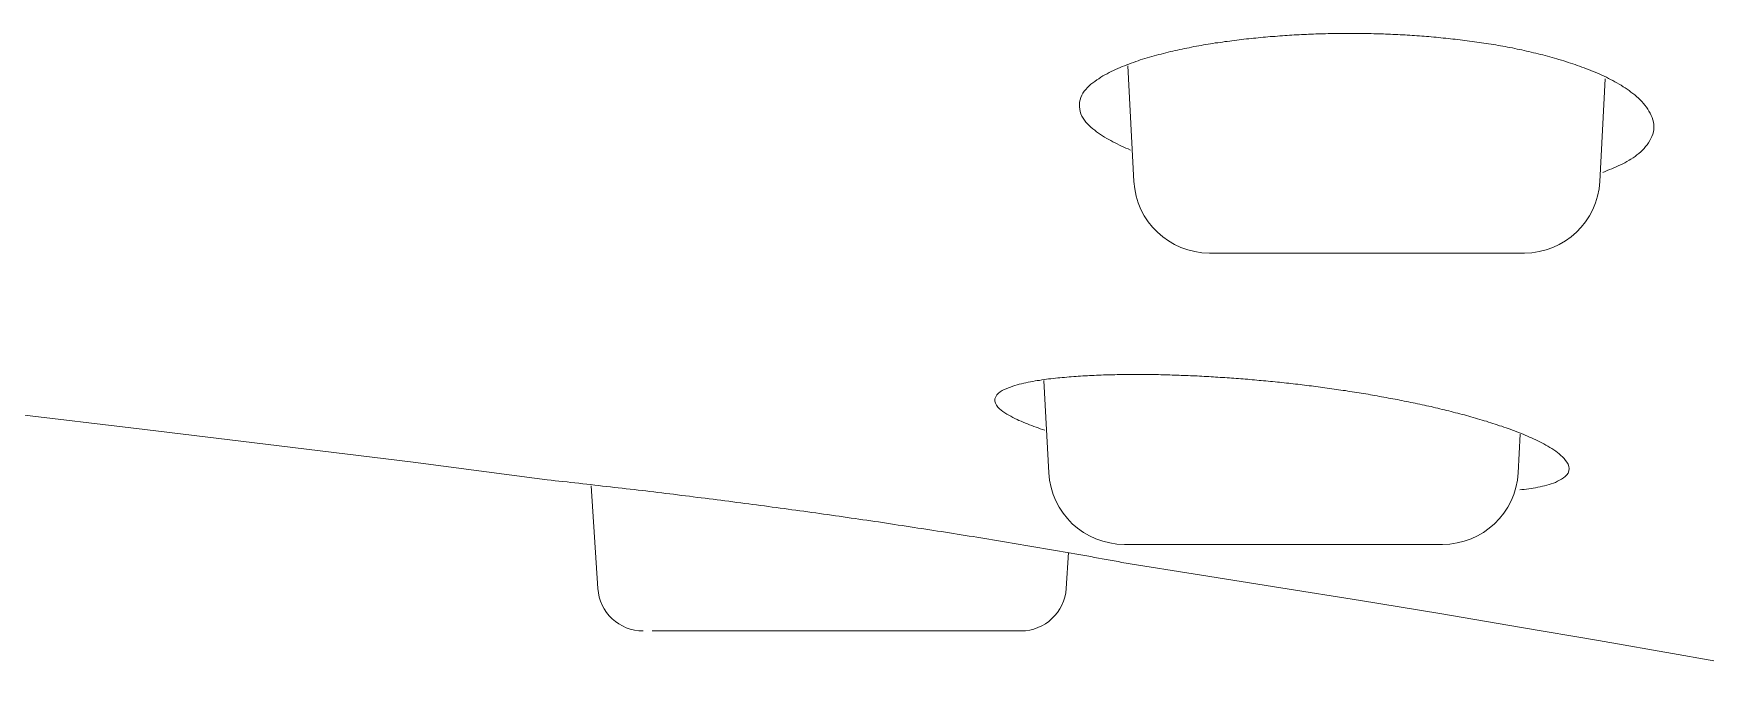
# Model space of a CAD drawing. Extents: x -5208 to -4788, y -2139 to -1842.
# Drawn here: x -4979.29 to -4968.24, y -1954.64 to -1950.44 of the extents above; entities that cross this region are included whole.
import ezdxf

# ---------------------------------------------------------------- set-up
doc = ezdxf.new("R2010")
doc.units = 0
doc.header["$LTSCALE"] = 7
doc.layers.add('Trimetric', color=7, linetype='CONTINUOUS')

msp = doc.modelspace()

# ---------------------------------------------------------------- linework, layer by layer
at = {"layer": 'Trimetric', "color": 0, "linetype": 'Continuous', "lineweight": 18}
for points in [[(-4968.915, -1951.359), (-4968.9, -1951.353), (-4968.886, -1951.346), (-4968.871, -1951.34), (-4968.856, -1951.334), (-4968.842, -1951.327), (-4968.827, -1951.321), (-4968.813, -1951.315), (-4968.798, -1951.308), (-4968.784, -1951.302), (-4968.77, -1951.294), (-4968.756, -1951.286), (-4968.742, -1951.278), (-4968.729, -1951.27), (-4968.715, -1951.261), (-4968.702, -1951.252), (-4968.69, -1951.242), (-4968.677, -1951.232), (-4968.665, -1951.222), (-4968.653, -1951.211), (-4968.643, -1951.199), (-4968.633, -1951.187), (-4968.623, -1951.175), (-4968.613, -1951.162), (-4968.605, -1951.148), (-4968.598, -1951.134), (-4968.592, -1951.12), (-4968.585, -1951.105), (-4968.581, -1951.09), (-4968.579, -1951.074), (-4968.578, -1951.058), (-4968.579, -1951.042), (-4968.581, -1951.026), (-4968.584, -1951.011), (-4968.588, -1950.996), (-4968.596, -1950.981), (-4968.603, -1950.967), (-4968.61, -1950.953), (-4968.617, -1950.939), (-4968.627, -1950.927), (-4968.637, -1950.914), (-4968.647, -1950.902), (-4968.657, -1950.89), (-4968.668, -1950.878), (-4968.68, -1950.867), (-4968.692, -1950.856), (-4968.704, -1950.846), (-4968.716, -1950.836), (-4968.729, -1950.827), (-4968.742, -1950.817), (-4968.755, -1950.808), (-4968.768, -1950.799), (-4968.781, -1950.791), (-4968.795, -1950.782), (-4968.808, -1950.774), (-4968.822, -1950.766), (-4968.836, -1950.758), (-4968.85, -1950.751), (-4968.864, -1950.743), (-4968.878, -1950.736), (-4968.892, -1950.729), (-4968.907, -1950.722), (-4968.921, -1950.715), (-4968.936, -1950.709), (-4968.95, -1950.702), (-4968.965, -1950.696), (-4968.979, -1950.69), (-4968.994, -1950.684), (-4969.009, -1950.678), (-4969.024, -1950.672), (-4969.039, -1950.667), (-4969.054, -1950.662), (-4969.069, -1950.656), (-4969.084, -1950.651), (-4969.099, -1950.645), (-4969.114, -1950.64), (-4969.129, -1950.635), (-4969.144, -1950.63), (-4969.159, -1950.625), (-4969.174, -1950.621), (-4969.189, -1950.616), (-4969.205, -1950.611), (-4969.22, -1950.607), (-4969.235, -1950.602), (-4969.25, -1950.598), (-4969.266, -1950.593), (-4969.281, -1950.589), (-4969.296, -1950.585), (-4969.312, -1950.581), (-4969.327, -1950.577), (-4969.343, -1950.573), (-4969.358, -1950.57), (-4969.374, -1950.566), (-4969.389, -1950.562), (-4969.405, -1950.559), (-4969.42, -1950.555), (-4969.436, -1950.552), (-4969.451, -1950.548), (-4969.467, -1950.545), (-4969.482, -1950.542), (-4969.498, -1950.539), (-4969.513, -1950.535), (-4969.529, -1950.532), (-4969.545, -1950.529), (-4969.56, -1950.526), (-4969.576, -1950.524), (-4969.592, -1950.521), (-4969.607, -1950.518), (-4969.623, -1950.515), (-4969.639, -1950.513), (-4969.654, -1950.51), (-4969.67, -1950.508), (-4969.686, -1950.505), (-4969.702, -1950.503), (-4969.717, -1950.5), (-4969.733, -1950.498), (-4969.749, -1950.496), (-4969.764, -1950.494), (-4969.78, -1950.491), (-4969.796, -1950.489), (-4969.812, -1950.487), (-4969.828, -1950.485), (-4969.843, -1950.483), (-4969.859, -1950.481), (-4969.875, -1950.479), (-4969.891, -1950.477), (-4969.906, -1950.476), (-4969.922, -1950.474), (-4969.938, -1950.472), (-4969.954, -1950.47), (-4969.97, -1950.469), (-4969.986, -1950.467), (-4970.001, -1950.466), (-4970.017, -1950.464), (-4970.033, -1950.463), (-4970.049, -1950.461), (-4970.065, -1950.46), (-4970.081, -1950.459), (-4970.097, -1950.457), (-4970.112, -1950.456), (-4970.128, -1950.455), (-4970.144, -1950.454), (-4970.16, -1950.453), (-4970.176, -1950.452), (-4970.192, -1950.451), (-4970.208, -1950.45), (-4970.223, -1950.449), (-4970.239, -1950.448), (-4970.255, -1950.447), (-4970.271, -1950.446), (-4970.287, -1950.446), (-4970.303, -1950.445), (-4970.319, -1950.444), (-4970.335, -1950.444), (-4970.351, -1950.443), (-4970.366, -1950.442), (-4970.382, -1950.442), (-4970.398, -1950.441), (-4970.414, -1950.441), (-4970.43, -1950.441), (-4970.446, -1950.44), (-4970.462, -1950.44), (-4970.478, -1950.44), (-4970.494, -1950.439), (-4970.51, -1950.439), (-4970.526, -1950.439), (-4970.541, -1950.439), (-4970.557, -1950.439), (-4970.573, -1950.439), (-4970.589, -1950.439), (-4970.605, -1950.439), (-4970.621, -1950.439), (-4970.637, -1950.439), (-4970.653, -1950.439), (-4970.669, -1950.439), (-4970.685, -1950.439), (-4970.701, -1950.44), (-4970.716, -1950.44), (-4970.732, -1950.44), (-4970.748, -1950.441), (-4970.764, -1950.441), (-4970.78, -1950.441), (-4970.796, -1950.442), (-4970.812, -1950.442), (-4970.828, -1950.443), (-4970.844, -1950.444), (-4970.86, -1950.444), (-4970.875, -1950.445), (-4970.891, -1950.446), (-4970.907, -1950.446), (-4970.923, -1950.447), (-4970.939, -1950.448), (-4970.955, -1950.449), (-4970.971, -1950.45), (-4970.987, -1950.451), (-4971.002, -1950.452), (-4971.018, -1950.453), (-4971.034, -1950.454), (-4971.05, -1950.455), (-4971.066, -1950.456), (-4971.082, -1950.458), (-4971.098, -1950.459), (-4971.114, -1950.46), (-4971.129, -1950.461), (-4971.145, -1950.463), (-4971.161, -1950.464), (-4971.177, -1950.466), (-4971.193, -1950.467), (-4971.209, -1950.469), (-4971.224, -1950.47), (-4971.24, -1950.472), (-4971.256, -1950.474), (-4971.272, -1950.475), (-4971.288, -1950.477), (-4971.303, -1950.479), (-4971.319, -1950.481), (-4971.335, -1950.483), (-4971.351, -1950.485), (-4971.367, -1950.487), (-4971.382, -1950.489), (-4971.398, -1950.491), (-4971.414, -1950.493), (-4971.43, -1950.496), (-4971.445, -1950.498), (-4971.461, -1950.5), (-4971.477, -1950.502), (-4971.493, -1950.505), (-4971.508, -1950.507), (-4971.524, -1950.51), (-4971.54, -1950.513), (-4971.555, -1950.515), (-4971.571, -1950.518), (-4971.587, -1950.521), (-4971.602, -1950.524), (-4971.618, -1950.526), (-4971.634, -1950.529), (-4971.649, -1950.533), (-4971.665, -1950.536), (-4971.68, -1950.539), (-4971.696, -1950.542), (-4971.712, -1950.545), (-4971.727, -1950.549), (-4971.743, -1950.552), (-4971.758, -1950.556), (-4971.774, -1950.559), (-4971.789, -1950.563), (-4971.805, -1950.567), (-4971.82, -1950.571), (-4971.835, -1950.575), (-4971.851, -1950.579), (-4971.866, -1950.583), (-4971.881, -1950.587), (-4971.897, -1950.591), (-4971.912, -1950.596), (-4971.927, -1950.6), (-4971.943, -1950.605), (-4971.958, -1950.609), (-4971.973, -1950.614), (-4971.988, -1950.619), (-4972.003, -1950.624), (-4972.018, -1950.63), (-4972.033, -1950.635), (-4972.048, -1950.641), (-4972.063, -1950.646), (-4972.078, -1950.652), (-4972.092, -1950.658), (-4972.107, -1950.664), (-4972.122, -1950.67), (-4972.136, -1950.677), (-4972.151, -1950.684), (-4972.165, -1950.69), (-4972.179, -1950.698), (-4972.193, -1950.705), (-4972.207, -1950.713), (-4972.221, -1950.72), (-4972.235, -1950.729), (-4972.248, -1950.738), (-4972.261, -1950.746), (-4972.274, -1950.756), (-4972.287, -1950.766), (-4972.299, -1950.775), (-4972.311, -1950.786), (-4972.322, -1950.797), (-4972.333, -1950.809), (-4972.343, -1950.821), (-4972.352, -1950.834), (-4972.36, -1950.848), (-4972.367, -1950.862), (-4972.371, -1950.878), (-4972.374, -1950.893), (-4972.376, -1950.909), (-4972.376, -1950.925), (-4972.373, -1950.94), (-4972.37, -1950.956), (-4972.366, -1950.971), (-4972.359, -1950.985), (-4972.351, -1950.999), (-4972.342, -1951.012), (-4972.332, -1951.025), (-4972.321, -1951.037), (-4972.31, -1951.048), (-4972.299, -1951.059), (-4972.287, -1951.069), (-4972.274, -1951.079), (-4972.262, -1951.089), (-4972.249, -1951.098), (-4972.236, -1951.108), (-4972.222, -1951.116), (-4972.209, -1951.125), (-4972.195, -1951.133), (-4972.182, -1951.141), (-4972.168, -1951.148), (-4972.154, -1951.156), (-4972.14, -1951.163), (-4972.125, -1951.17), (-4972.111, -1951.177), (-4972.097, -1951.184), (-4972.082, -1951.191), (-4972.068, -1951.197), (-4972.053, -1951.203), (-4972.038, -1951.21)], [(-4969.465, -1953.459), (-4969.45, -1953.457), (-4969.435, -1953.455), (-4969.42, -1953.453), (-4969.405, -1953.451), (-4969.39, -1953.449), (-4969.375, -1953.447), (-4969.36, -1953.444), (-4969.345, -1953.441), (-4969.33, -1953.438), (-4969.315, -1953.435), (-4969.301, -1953.432), (-4969.286, -1953.428), (-4969.271, -1953.424), (-4969.257, -1953.419), (-4969.242, -1953.414), (-4969.228, -1953.409), (-4969.215, -1953.402), (-4969.201, -1953.395), (-4969.188, -1953.388), (-4969.175, -1953.38), (-4969.164, -1953.37), (-4969.154, -1953.359), (-4969.144, -1953.347), (-4969.139, -1953.333), (-4969.138, -1953.318), (-4969.139, -1953.303), (-4969.144, -1953.289), (-4969.153, -1953.276), (-4969.161, -1953.264), (-4969.17, -1953.251), (-4969.181, -1953.241), (-4969.192, -1953.231), (-4969.204, -1953.221), (-4969.215, -1953.211), (-4969.227, -1953.202), (-4969.24, -1953.194), (-4969.253, -1953.185), (-4969.265, -1953.178), (-4969.279, -1953.17), (-4969.292, -1953.162), (-4969.305, -1953.155), (-4969.318, -1953.148), (-4969.332, -1953.141), (-4969.345, -1953.134), (-4969.359, -1953.128), (-4969.373, -1953.121), (-4969.387, -1953.115), (-4969.4, -1953.109), (-4969.414, -1953.103), (-4969.428, -1953.097), (-4969.442, -1953.091), (-4969.456, -1953.085), (-4969.47, -1953.08), (-4969.484, -1953.074), (-4969.499, -1953.069), (-4969.513, -1953.063), (-4969.527, -1953.058), (-4969.541, -1953.053), (-4969.555, -1953.048), (-4969.57, -1953.043), (-4969.584, -1953.038), (-4969.599, -1953.034), (-4969.613, -1953.029), (-4969.627, -1953.024), (-4969.642, -1953.019), (-4969.656, -1953.014), (-4969.67, -1953.01), (-4969.685, -1953.005), (-4969.699, -1953.001), (-4969.714, -1952.997), (-4969.729, -1952.993), (-4969.743, -1952.988), (-4969.758, -1952.984), (-4969.772, -1952.98), (-4969.787, -1952.975), (-4969.801, -1952.971), (-4969.816, -1952.967), (-4969.83, -1952.963), (-4969.845, -1952.959), (-4969.86, -1952.955), (-4969.874, -1952.951), (-4969.889, -1952.948), (-4969.904, -1952.944), (-4969.918, -1952.94), (-4969.933, -1952.936), (-4969.948, -1952.933), (-4969.962, -1952.929), (-4969.977, -1952.926), (-4969.992, -1952.922), (-4970.007, -1952.919), (-4970.021, -1952.915), (-4970.036, -1952.912), (-4970.051, -1952.908), (-4970.066, -1952.905), (-4970.08, -1952.902), (-4970.095, -1952.898), (-4970.11, -1952.895), (-4970.125, -1952.892), (-4970.14, -1952.889), (-4970.155, -1952.886), (-4970.169, -1952.883), (-4970.184, -1952.88), (-4970.199, -1952.877), (-4970.214, -1952.874), (-4970.229, -1952.871), (-4970.244, -1952.868), (-4970.258, -1952.865), (-4970.273, -1952.861), (-4970.288, -1952.859), (-4970.303, -1952.856), (-4970.318, -1952.853), (-4970.333, -1952.851), (-4970.348, -1952.848), (-4970.363, -1952.845), (-4970.378, -1952.842), (-4970.392, -1952.84), (-4970.407, -1952.837), (-4970.422, -1952.834), (-4970.437, -1952.832), (-4970.452, -1952.829), (-4970.467, -1952.826), (-4970.482, -1952.824), (-4970.497, -1952.821), (-4970.512, -1952.819), (-4970.527, -1952.817), (-4970.542, -1952.814), (-4970.557, -1952.812), (-4970.572, -1952.809), (-4970.587, -1952.807), (-4970.602, -1952.805), (-4970.617, -1952.802), (-4970.632, -1952.8), (-4970.647, -1952.798), (-4970.662, -1952.796), (-4970.677, -1952.794), (-4970.692, -1952.792), (-4970.707, -1952.789), (-4970.722, -1952.787), (-4970.737, -1952.785), (-4970.752, -1952.783), (-4970.767, -1952.781), (-4970.782, -1952.779), (-4970.797, -1952.777), (-4970.812, -1952.775), (-4970.827, -1952.773), (-4970.842, -1952.771), (-4970.857, -1952.77), (-4970.872, -1952.768), (-4970.887, -1952.766), (-4970.902, -1952.764), (-4970.917, -1952.762), (-4970.932, -1952.76), (-4970.947, -1952.759), (-4970.962, -1952.757), (-4970.977, -1952.755), (-4970.992, -1952.753), (-4971.007, -1952.752), (-4971.022, -1952.75), (-4971.037, -1952.749), (-4971.052, -1952.747), (-4971.067, -1952.745), (-4971.082, -1952.744), (-4971.098, -1952.742), (-4971.113, -1952.741), (-4971.128, -1952.739), (-4971.143, -1952.738), (-4971.158, -1952.737), (-4971.173, -1952.735), (-4971.188, -1952.734), (-4971.203, -1952.732), (-4971.218, -1952.731), (-4971.233, -1952.73), (-4971.248, -1952.728), (-4971.263, -1952.727), (-4971.279, -1952.726), (-4971.294, -1952.725), (-4971.309, -1952.724), (-4971.324, -1952.722), (-4971.339, -1952.721), (-4971.354, -1952.72), (-4971.369, -1952.719), (-4971.384, -1952.718), (-4971.399, -1952.717), (-4971.414, -1952.716), (-4971.43, -1952.715), (-4971.445, -1952.714), (-4971.46, -1952.713), (-4971.475, -1952.712), (-4971.49, -1952.711), (-4971.505, -1952.71), (-4971.52, -1952.709), (-4971.535, -1952.708), (-4971.551, -1952.708), (-4971.566, -1952.707), (-4971.581, -1952.706), (-4971.596, -1952.705), (-4971.611, -1952.705), (-4971.626, -1952.704), (-4971.641, -1952.703), (-4971.656, -1952.702), (-4971.672, -1952.702), (-4971.687, -1952.701), (-4971.702, -1952.701), (-4971.717, -1952.7), (-4971.732, -1952.7), (-4971.747, -1952.699), (-4971.762, -1952.699), (-4971.778, -1952.698), (-4971.793, -1952.698), (-4971.808, -1952.697), (-4971.823, -1952.697), (-4971.838, -1952.697), (-4971.853, -1952.696), (-4971.868, -1952.696), (-4971.884, -1952.696), (-4971.899, -1952.696), (-4971.914, -1952.695), (-4971.929, -1952.695), (-4971.944, -1952.695), (-4971.959, -1952.695), (-4971.974, -1952.695), (-4971.99, -1952.695), (-4972.005, -1952.695), (-4972.02, -1952.695), (-4972.035, -1952.695), (-4972.05, -1952.695), (-4972.065, -1952.695), (-4972.08, -1952.695), (-4972.096, -1952.696), (-4972.111, -1952.696), (-4972.126, -1952.696), (-4972.141, -1952.697), (-4972.156, -1952.697), (-4972.171, -1952.697), (-4972.187, -1952.698), (-4972.202, -1952.698), (-4972.217, -1952.698), (-4972.232, -1952.699), (-4972.247, -1952.699), (-4972.262, -1952.7), (-4972.277, -1952.701), (-4972.292, -1952.701), (-4972.308, -1952.702), (-4972.323, -1952.703), (-4972.338, -1952.704), (-4972.353, -1952.705), (-4972.368, -1952.706), (-4972.383, -1952.707), (-4972.398, -1952.708), (-4972.413, -1952.709), (-4972.429, -1952.71), (-4972.444, -1952.711), (-4972.459, -1952.712), (-4972.474, -1952.714), (-4972.489, -1952.715), (-4972.504, -1952.717), (-4972.519, -1952.718), (-4972.534, -1952.72), (-4972.549, -1952.721), (-4972.564, -1952.723), (-4972.579, -1952.725), (-4972.594, -1952.727), (-4972.609, -1952.729), (-4972.624, -1952.731), (-4972.639, -1952.734), (-4972.654, -1952.736), (-4972.669, -1952.738), (-4972.684, -1952.741), (-4972.699, -1952.744), (-4972.714, -1952.747), (-4972.729, -1952.75), (-4972.743, -1952.753), (-4972.758, -1952.757), (-4972.773, -1952.76), (-4972.787, -1952.764), (-4972.802, -1952.769), (-4972.816, -1952.773), (-4972.831, -1952.778), (-4972.845, -1952.783), (-4972.859, -1952.789), (-4972.873, -1952.795), (-4972.886, -1952.802), (-4972.899, -1952.81), (-4972.911, -1952.819), (-4972.922, -1952.83), (-4972.929, -1952.843), (-4972.935, -1952.857), (-4972.935, -1952.871), (-4972.931, -1952.886), (-4972.924, -1952.899), (-4972.915, -1952.911), (-4972.904, -1952.922), (-4972.893, -1952.932), (-4972.881, -1952.941), (-4972.868, -1952.949), (-4972.855, -1952.957), (-4972.842, -1952.965), (-4972.829, -1952.972), (-4972.816, -1952.979), (-4972.802, -1952.986), (-4972.788, -1952.993), (-4972.775, -1952.999), (-4972.761, -1953.005), (-4972.747, -1953.011), (-4972.733, -1953.017), (-4972.719, -1953.022), (-4972.705, -1953.028), (-4972.691, -1953.033), (-4972.676, -1953.039), (-4972.662, -1953.044), (-4972.648, -1953.049), (-4972.634, -1953.054), (-4972.619, -1953.059), (-4972.605, -1953.063)], [(-4975.894, -1953.392), (-4976.78, -1953.276), (-4977.667, -1953.167), (-4978.554, -1953.06), (-4979.441, -1952.953), (-4980.328, -1952.846)], [(-4972.094, -1953.938), (-4972.12, -1953.933), (-4972.146, -1953.929), (-4972.172, -1953.924), (-4972.198, -1953.919), (-4972.224, -1953.914), (-4972.249, -1953.91), (-4972.275, -1953.905), (-4972.301, -1953.9), (-4972.327, -1953.896), (-4972.353, -1953.891), (-4972.379, -1953.887), (-4972.405, -1953.882), (-4972.431, -1953.877), (-4972.457, -1953.873), (-4972.482, -1953.868), (-4972.508, -1953.864), (-4972.534, -1953.859), (-4972.56, -1953.855), (-4972.586, -1953.85), (-4972.612, -1953.846), (-4972.638, -1953.841), (-4972.664, -1953.837), (-4972.69, -1953.833), (-4972.716, -1953.828), (-4972.742, -1953.824), (-4972.768, -1953.819), (-4972.794, -1953.815), (-4972.819, -1953.811), (-4972.845, -1953.806), (-4972.871, -1953.802), (-4972.897, -1953.798), (-4972.923, -1953.793), (-4972.949, -1953.789), (-4972.975, -1953.785), (-4973.001, -1953.781), (-4973.027, -1953.776), (-4973.053, -1953.772), (-4973.079, -1953.768), (-4973.105, -1953.764), (-4973.131, -1953.76), (-4973.157, -1953.755), (-4973.183, -1953.751), (-4973.209, -1953.747), (-4973.235, -1953.743), (-4973.261, -1953.739), (-4973.287, -1953.735), (-4973.313, -1953.731), (-4973.339, -1953.727), (-4973.365, -1953.723), (-4973.391, -1953.719), (-4973.417, -1953.715), (-4973.443, -1953.711), (-4973.469, -1953.707), (-4973.495, -1953.703), (-4973.521, -1953.699), (-4973.547, -1953.695), (-4973.573, -1953.691), (-4973.599, -1953.687), (-4973.625, -1953.683), (-4973.651, -1953.679), (-4973.677, -1953.675), (-4973.703, -1953.671), (-4973.729, -1953.667), (-4973.755, -1953.664), (-4973.781, -1953.66), (-4973.807, -1953.656), (-4973.833, -1953.652), (-4973.859, -1953.648), (-4973.885, -1953.645), (-4973.911, -1953.641), (-4973.937, -1953.637), (-4973.963, -1953.633), (-4973.989, -1953.63), (-4974.015, -1953.626), (-4974.041, -1953.622), (-4974.067, -1953.619), (-4974.093, -1953.615), (-4974.119, -1953.611), (-4974.145, -1953.608), (-4974.171, -1953.604), (-4974.197, -1953.6), (-4974.223, -1953.597), (-4974.25, -1953.593), (-4974.276, -1953.59), (-4974.302, -1953.586), (-4974.328, -1953.582), (-4974.354, -1953.579), (-4974.38, -1953.575), (-4974.406, -1953.572), (-4974.432, -1953.568), (-4974.458, -1953.565), (-4974.484, -1953.561), (-4974.51, -1953.558), (-4974.536, -1953.555), (-4974.562, -1953.551), (-4974.588, -1953.548), (-4974.614, -1953.544), (-4974.641, -1953.541), (-4974.667, -1953.538), (-4974.693, -1953.534), (-4974.719, -1953.531), (-4974.745, -1953.527), (-4974.771, -1953.524), (-4974.797, -1953.521), (-4974.823, -1953.517), (-4974.849, -1953.514), (-4974.875, -1953.511), (-4974.901, -1953.508), (-4974.928, -1953.504), (-4974.954, -1953.501), (-4974.98, -1953.498), (-4975.006, -1953.495), (-4975.032, -1953.491), (-4975.058, -1953.488), (-4975.084, -1953.485), (-4975.11, -1953.482), (-4975.136, -1953.479), (-4975.163, -1953.476), (-4975.189, -1953.472), (-4975.215, -1953.469), (-4975.241, -1953.466), (-4975.267, -1953.463), (-4975.293, -1953.46), (-4975.319, -1953.457), (-4975.345, -1953.454), (-4975.371, -1953.451), (-4975.398, -1953.448), (-4975.424, -1953.445), (-4975.45, -1953.442), (-4975.476, -1953.439), (-4975.502, -1953.436), (-4975.528, -1953.433), (-4975.554, -1953.43), (-4975.58, -1953.427), (-4975.607, -1953.424), (-4975.633, -1953.421), (-4975.659, -1953.418), (-4975.685, -1953.415), (-4975.711, -1953.412), (-4975.737, -1953.409), (-4975.763, -1953.406), (-4975.79, -1953.404), (-4975.816, -1953.401), (-4975.842, -1953.398), (-4975.868, -1953.395), (-4975.894, -1953.392)], [(-4975.559, -1954.111), (-4975.603, -1953.431)], [(-4972.447, -1953.874), (-4972.463, -1954.111)], [(-4967.894, -1954.641), (-4968.418, -1954.547), (-4968.943, -1954.456), (-4969.467, -1954.367), (-4969.992, -1954.277), (-4970.517, -1954.19), (-4971.043, -1954.106), (-4971.569, -1954.022), (-4972.094, -1953.938)], [(-4975.2, -1954.392), (-4974.895, -1954.392), (-4974.591, -1954.392), (-4974.286, -1954.392), (-4973.981, -1954.392), (-4973.676, -1954.392), (-4973.372, -1954.392), (-4973.067, -1954.392), (-4972.762, -1954.392)]]:
    msp.add_lwpolyline(points, dxfattribs=at)
for points in [[(-4972.055, -1950.653), (-4972.015, -1951.418, 0.398963), (-4971.516, -1951.892), (-4971.436, -1951.892), (-4971.417, -1951.892), (-4971.398, -1951.892), (-4971.378, -1951.892), (-4971.359, -1951.892), (-4971.34, -1951.892), (-4971.321, -1951.892), (-4971.301, -1951.892), (-4971.282, -1951.892), (-4971.263, -1951.892), (-4971.244, -1951.892), (-4971.224, -1951.892), (-4971.205, -1951.892), (-4971.186, -1951.892), (-4971.167, -1951.892), (-4971.148, -1951.892), (-4971.128, -1951.892), (-4971.109, -1951.892), (-4971.09, -1951.892), (-4971.071, -1951.892), (-4971.051, -1951.892), (-4971.032, -1951.892), (-4971.013, -1951.892), (-4970.994, -1951.892), (-4970.974, -1951.892), (-4970.955, -1951.892), (-4970.936, -1951.892), (-4970.917, -1951.892), (-4970.897, -1951.892), (-4970.878, -1951.892), (-4970.859, -1951.892), (-4970.84, -1951.892), (-4970.821, -1951.892), (-4970.801, -1951.892), (-4970.782, -1951.892), (-4970.763, -1951.892), (-4970.744, -1951.892), (-4970.724, -1951.892), (-4970.705, -1951.892), (-4970.686, -1951.892), (-4970.667, -1951.892), (-4970.647, -1951.892), (-4970.628, -1951.892), (-4970.609, -1951.892), (-4970.59, -1951.892), (-4970.57, -1951.892), (-4970.551, -1951.892), (-4970.532, -1951.892), (-4970.513, -1951.892), (-4970.494, -1951.892), (-4970.474, -1951.892), (-4970.455, -1951.892), (-4970.436, -1951.892), (-4970.417, -1951.892), (-4970.397, -1951.892), (-4970.378, -1951.892), (-4970.359, -1951.892), (-4970.34, -1951.892), (-4970.32, -1951.892), (-4970.301, -1951.892), (-4970.282, -1951.892), (-4970.263, -1951.892), (-4970.243, -1951.892), (-4970.224, -1951.892), (-4970.205, -1951.892), (-4970.186, -1951.892), (-4970.167, -1951.892), (-4970.147, -1951.892), (-4970.128, -1951.892), (-4970.109, -1951.892), (-4970.09, -1951.892), (-4970.07, -1951.892), (-4970.051, -1951.892), (-4970.032, -1951.892), (-4970.013, -1951.892), (-4969.993, -1951.892), (-4969.974, -1951.892), (-4969.955, -1951.892), (-4969.936, -1951.892), (-4969.916, -1951.892), (-4969.897, -1951.892), (-4969.878, -1951.892), (-4969.859, -1951.892), (-4969.84, -1951.892), (-4969.82, -1951.892), (-4969.801, -1951.892), (-4969.782, -1951.892), (-4969.763, -1951.892), (-4969.743, -1951.892), (-4969.724, -1951.892), (-4969.705, -1951.892), (-4969.686, -1951.892), (-4969.666, -1951.892), (-4969.647, -1951.892), (-4969.628, -1951.892), (-4969.609, -1951.892), (-4969.589, -1951.892), (-4969.434, -1951.892, 0.398933), (-4968.935, -1951.418), (-4968.899, -1950.738)], [(-4972.61, -1952.736), (-4972.578, -1953.346, 0.398958), (-4972.078, -1953.819), (-4971.904, -1953.819), (-4971.883, -1953.819), (-4971.861, -1953.819), (-4971.84, -1953.819), (-4971.818, -1953.819), (-4971.797, -1953.819), (-4971.776, -1953.819), (-4971.754, -1953.819), (-4971.733, -1953.819), (-4971.711, -1953.819), (-4971.69, -1953.819), (-4971.668, -1953.819), (-4971.647, -1953.819), (-4971.626, -1953.819), (-4971.604, -1953.819), (-4971.583, -1953.819), (-4971.561, -1953.819), (-4971.54, -1953.819), (-4971.519, -1953.819), (-4971.497, -1953.819), (-4971.476, -1953.819), (-4971.454, -1953.819), (-4971.433, -1953.819), (-4971.411, -1953.819), (-4971.39, -1953.819), (-4971.369, -1953.819), (-4971.347, -1953.819), (-4971.326, -1953.819), (-4971.304, -1953.819), (-4971.283, -1953.819), (-4971.262, -1953.819), (-4971.24, -1953.819), (-4971.219, -1953.819), (-4971.197, -1953.819), (-4971.176, -1953.819), (-4971.154, -1953.819), (-4971.133, -1953.819), (-4971.112, -1953.819), (-4971.09, -1953.819), (-4971.069, -1953.819), (-4971.047, -1953.819), (-4971.026, -1953.819), (-4971.005, -1953.819), (-4970.983, -1953.819), (-4970.962, -1953.819), (-4970.94, -1953.819), (-4970.919, -1953.819), (-4970.898, -1953.819), (-4970.876, -1953.819), (-4970.855, -1953.819), (-4970.833, -1953.819), (-4970.812, -1953.819), (-4970.79, -1953.819), (-4970.769, -1953.819), (-4970.748, -1953.819), (-4970.726, -1953.819), (-4970.705, -1953.819), (-4970.683, -1953.819), (-4970.662, -1953.819), (-4970.641, -1953.819), (-4970.619, -1953.819), (-4970.598, -1953.819), (-4970.576, -1953.819), (-4970.555, -1953.819), (-4970.533, -1953.819), (-4970.512, -1953.819), (-4970.491, -1953.819), (-4970.469, -1953.819), (-4970.448, -1953.819), (-4970.426, -1953.819), (-4970.405, -1953.819), (-4970.384, -1953.819), (-4970.362, -1953.819), (-4970.341, -1953.819), (-4970.319, -1953.819), (-4970.298, -1953.819), (-4970.276, -1953.819), (-4969.975, -1953.819, 0.398944), (-4969.475, -1953.346), (-4969.462, -1953.089)], [(-4975.559, -1954.111, 0.395265), (-4975.259, -1954.392)], [(-4972.762, -1954.392, 0.395265), (-4972.463, -1954.111)]]:
    msp.add_lwpolyline(points, format="xyb", dxfattribs=at)

doc.saveas('drawing.dxf')
